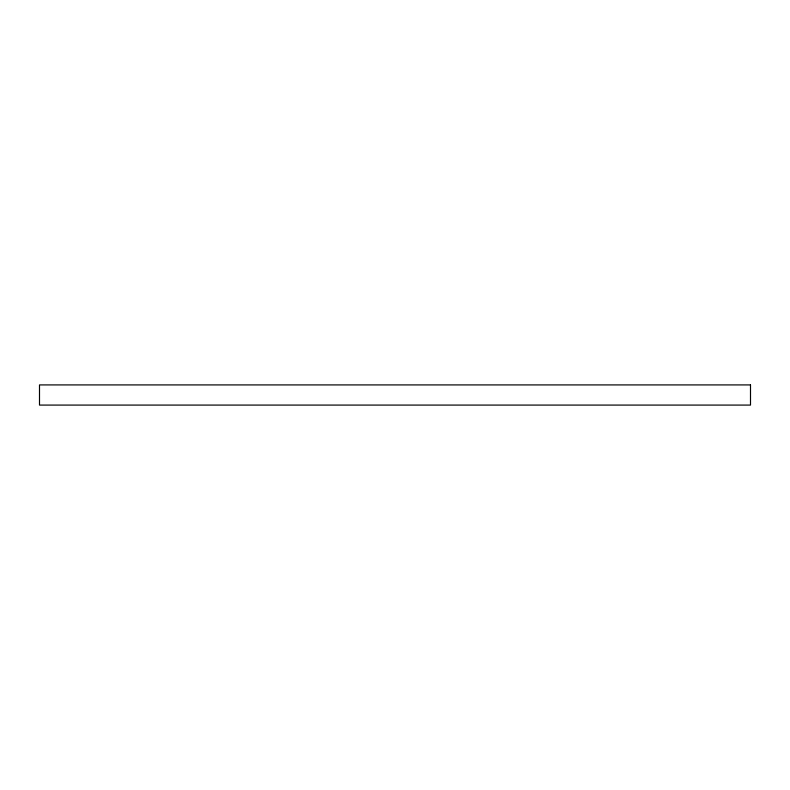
<?xml version="1.0" encoding="UTF-8"?>
<svg xmlns="http://www.w3.org/2000/svg" width="790" height="790" viewBox="0 0 790 790"><rect width="100%" height="100%" fill="white"/><g stroke="black" fill="none" stroke-linecap="round" stroke-linejoin="round"><path stroke-width="1.19" d="M750.5 384.918L39.5 384.918L39.5 405.082L750.5 405.082L750.5 384.918"/></g></svg>
